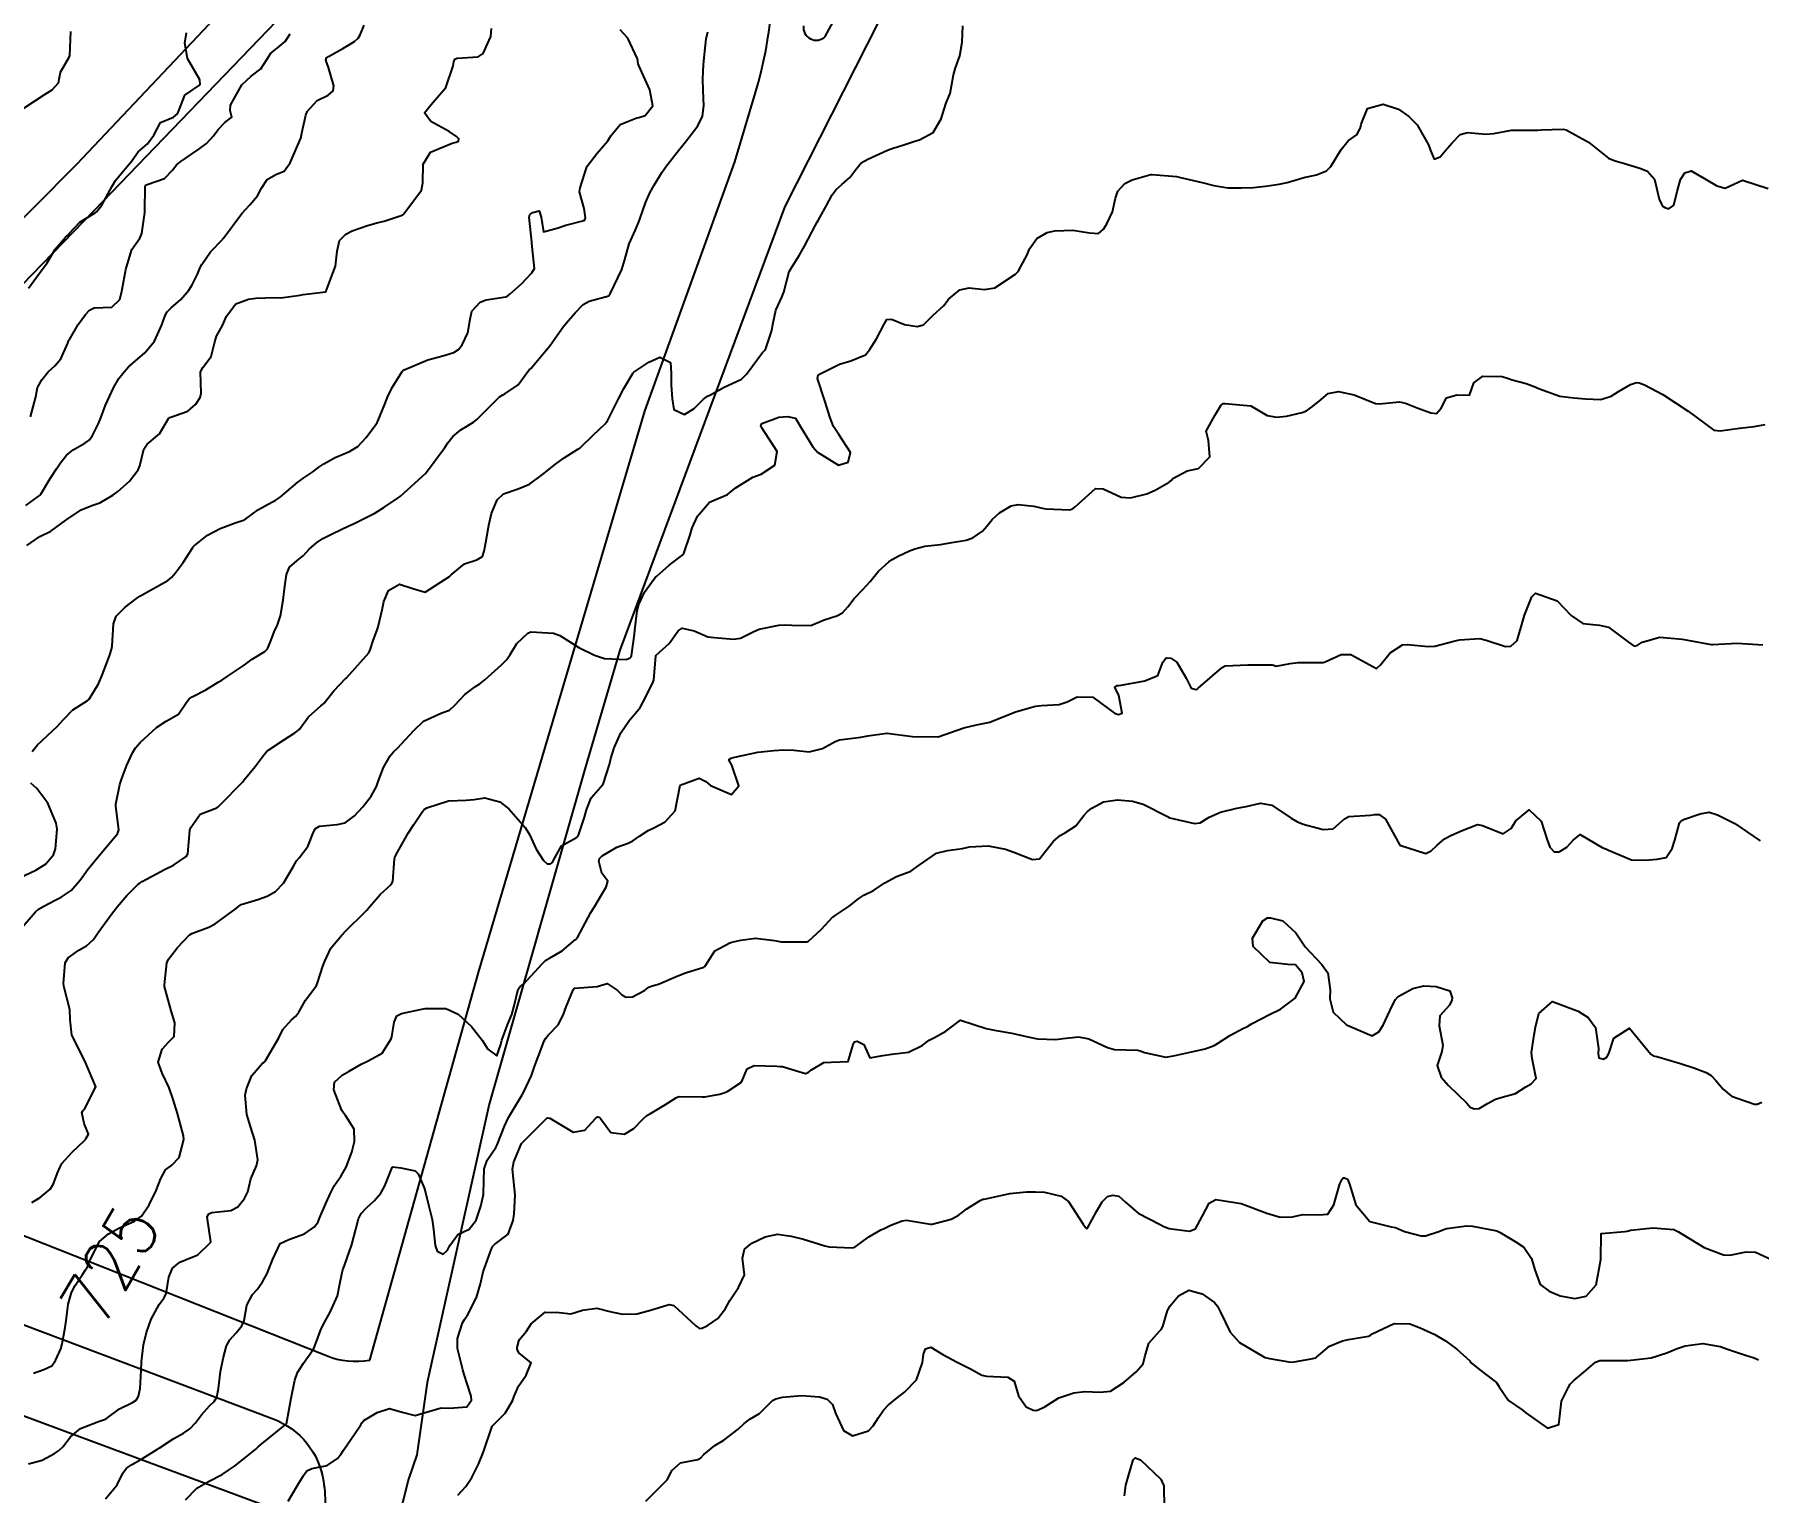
# Model space of a CAD drawing. Header units: metres. Extents: x 307586 to 320046, y 7427249 to 7434250.
# Drawn here: x 310850.7 to 310984.7, y 7432420.6 to 7432533.9 of the extents above; entities that cross this region are included whole.
import ezdxf
from ezdxf.enums import TextEntityAlignment as Align

# ---------------------------------------------------------------- set-up
doc = ezdxf.new("R2010")
doc.units = ezdxf.units.M
doc.header["$MEASUREMENT"] = 0
for name, color, linetype in [('Cotas', 45, 'Continuous'), ('Curvas de Nivel 1m', 11, 'Continuous'), ('Curvas de Nivel 5m', 15, 'Continuous'), ('Edificações', 30, 'Continuous'), ('Vias Primárias', 230, 'Continuous'), ('Vias Secundárias', 230, 'Continuous')]:
    doc.layers.add(name, color=color, linetype=linetype)
doc.styles.add('Style-STANDARD', font='STANDARD.shx')

msp = doc.modelspace()

# ---------------------------------------------------------------- linework, layer by layer
at = {"layer": 'Curvas de Nivel 1m', "flags": 128}
for points, elevation in [([(310849.41, 7432464.16), (310850.73, 7432465.69), (310850.97, 7432465.9), (310851.38, 7432466.13), (310852.27, 7432466.59), (310852.74, 7432466.83), (310853.52, 7432467.34), (310854.17, 7432468.11), (310854.42, 7432468.45), (310854.77, 7432468.93), (310855.72, 7432470.09), (310856.8, 7432471.38), (310857.11, 7432471.75), (310857.23, 7432472.07), (310856.99, 7432473.91), (310856.99, 7432474.07), (310857.31, 7432475.6), (310857.45, 7432476.06), (310857.84, 7432477.08), (310858.28, 7432478.06), (310858.51, 7432478.43), (310858.89, 7432478.84), (310860.16, 7432480.03), (310860.91, 7432480.51), (310861.87, 7432481.06), (310862.5, 7432482), (310862.69, 7432482.24), (310862.93, 7432482.39), (310863.99, 7432482.94), (310864.95, 7432483.53), (310865.22, 7432483.7), (310865.65, 7432483.97), (310866.96, 7432484.86), (310867.59, 7432485.32), (310868.56, 7432485.93), (310868.78, 7432486.13), (310868.98, 7432486.63), (310869.35, 7432487.57), (310869.52, 7432487.92), (310869.78, 7432488.69), (310869.99, 7432489.92), (310870.13, 7432491.01), (310870.26, 7432491.91), (310870.49, 7432492.47), (310871.06, 7432492.98), (310871.57, 7432493.39), (310872.02, 7432493.89), (310872.59, 7432494.38), (310873.08, 7432494.7), (310873.85, 7432495.1), (310875.09, 7432495.69), (310875.45, 7432495.85), (310876.56, 7432496.38), (310877.11, 7432496.67), (310877.81, 7432497.12), (310878.86, 7432497.81), (310879.02, 7432497.92), (310879.12, 7432498), (310881.08, 7432499.78), (310881.14, 7432499.85), (310882.56, 7432501.77), (310882.79, 7432502.14), (310883.18, 7432502.64), (310883.8, 7432503.14), (310884.79, 7432503.74), (310885.02, 7432503.92), (310885.2, 7432504.12), (310886.81, 7432505.72), (310887.06, 7432505.87), (310887.22, 7432505.95), (310888.27, 7432506.66), (310889.01, 7432507.69), (310889.12, 7432507.81), (310889.25, 7432507.93), (310890.71, 7432509.67), (310891.27, 7432510.47), (310891.77, 7432511.16), (310892.18, 7432511.65), (310892.69, 7432512.25), (310893.3, 7432512.88), (310893.79, 7432513.15), (310895.31, 7432513.57), (310895.34, 7432513.59), (310895.36, 7432513.62), (310895.41, 7432513.72), (310896.31, 7432515.61), (310896.55, 7432516.4), (310896.88, 7432517.6), (310897.37, 7432518.7), (310897.64, 7432519.32), (310897.74, 7432519.59), (310898.17, 7432520.8), (310898.5, 7432521.58), (310898.82, 7432522.17), (310899.43, 7432523.15), (310899.6, 7432523.4), (310899.72, 7432523.57), (310900.61, 7432524.72), (310901.27, 7432525.54), (310901.35, 7432525.64), (310901.46, 7432525.78), (310902.23, 7432526.78), (310902.6, 7432527.53), (310902.69, 7432528.33), (310902.63, 7432529.53), (310902.61, 7432530.43), (310902.66, 7432531.53), (310902.74, 7432532.32), (310902.88, 7432533.53), (310903, 7432534.09)], 723), ([(310849.83, 7432528.16), (310851.49, 7432529.25), (310852.05, 7432529.58), (310852.52, 7432530.13), (310852.68, 7432530.96), (310853.36, 7432532.12), (310853.4, 7432532.24), (310853.5, 7432534.12)], 717), ([(310850.06, 7432494.16), (310851.08, 7432494.87), (310851.94, 7432495.27), (310853.09, 7432496.12), (310854.28, 7432496.93), (310855.11, 7432497.27), (310855.74, 7432497.47), (310856.75, 7432498.08), (310857.13, 7432498.36), (310858.04, 7432499.15), (310858.73, 7432500.05), (310858.85, 7432500.35), (310859.16, 7432501.64), (310859.42, 7432502.05), (310860.38, 7432502.83), (310861.09, 7432504.02), (310861.19, 7432504.11), (310862.59, 7432504.61), (310863.2, 7432505.14), (310863.53, 7432505.67), (310863.62, 7432506), (310863.58, 7432507.66), (310863.74, 7432508), (310864.39, 7432508.86), (310864.68, 7432509.99), (310864.82, 7432510.43), (310865.28, 7432511.27), (310865.6, 7432511.98), (310866.31, 7432512.95), (310867.3, 7432513.31), (310867.87, 7432513.38), (310869.31, 7432513.43), (310869.81, 7432513.42), (310871.31, 7432513.62), (310871.55, 7432513.66), (310873.31, 7432513.88), (310873.86, 7432515.34), (310874.05, 7432515.87), (310874.2, 7432517.03), (310874.36, 7432517.87), (310874.87, 7432518.36), (310875.37, 7432518.61), (310876.56, 7432519.03), (310877.38, 7432519.26), (310877.84, 7432519.37), (310879.17, 7432519.81), (310879.31, 7432519.88), (310879.38, 7432519.94), (310880.74, 7432521.79), (310880.85, 7432522.35), (310880.88, 7432523.79), (310881.44, 7432524.72), (310883.13, 7432525.44), (310883.45, 7432525.51), (310883.63, 7432525.58), (310883.64, 7432525.76), (310883.46, 7432525.96), (310882.89, 7432526.34), (310881.47, 7432527.12), (310880.98, 7432527.79), (310881.49, 7432528.43), (310882.63, 7432529.77), (310883.21, 7432531.45), (310883.26, 7432531.76), (310883.34, 7432531.95), (310883.53, 7432532.03), (310885.14, 7432532.13), (310885.53, 7432532.39), (310886.13, 7432533.73), (310886.18, 7432534.35)], 721), ([(310850.19, 7432514.16), (310851.33, 7432515.71), (310851.53, 7432515.94), (310851.66, 7432516.14), (310852.28, 7432517.2), (310853.08, 7432518.12), (310853.23, 7432518.26), (310853.37, 7432518.42), (310854.2, 7432519.29), (310855.38, 7432520.01), (310855.49, 7432520.1), (310855.91, 7432520.62), (310856.71, 7432522.08), (310856.96, 7432522.53), (310857.42, 7432523.1), (310857.87, 7432523.63), (310858.24, 7432524.06), (310858.73, 7432524.77), (310859.45, 7432525.38), (310859.93, 7432526.04), (310860.47, 7432527.03), (310861.47, 7432527.44), (310861.77, 7432527.72), (310861.92, 7432528.02), (310862.34, 7432529.16), (310863.5, 7432529.95), (310863.53, 7432529.98), (310863.53, 7432530), (310863.51, 7432530.36), (310862.57, 7432532.01), (310862.34, 7432533.21), (310862.49, 7432534.01)], 718), ([(310850.35, 7432504.15), (310850.77, 7432505.71), (310850.84, 7432506.15), (310850.91, 7432506.45), (310851.23, 7432507.04), (310851.72, 7432507.65), (310852.24, 7432508.13), (310852.71, 7432508.66), (310853.26, 7432509.9), (310853.32, 7432510.06), (310853.35, 7432510.12), (310854.06, 7432511.33), (310854.64, 7432512.11), (310854.95, 7432512.44), (310855.29, 7432512.63), (310856.68, 7432512.69), (310857.3, 7432513.29), (310857.46, 7432513.92), (310857.48, 7432514.07), (310857.77, 7432515.62), (310857.9, 7432516.06), (310858.24, 7432517.17), (310858.84, 7432518.06), (310859.01, 7432518.41), (310859.23, 7432520.05), (310859.24, 7432520.2), (310859.26, 7432522.05), (310859.3, 7432522.16), (310859.41, 7432522.21), (310860.76, 7432522.69), (310861.42, 7432523.35), (310861.69, 7432523.76), (310862.03, 7432524.01), (310862.86, 7432524.58), (310863.44, 7432524.97), (310864.04, 7432525.4), (310864.59, 7432525.99), (310864.95, 7432526.49), (310865.47, 7432527.03), (310866, 7432527.44), (310865.87, 7432527.97), (310865.9, 7432528.39), (310866.79, 7432529.96), (310867.51, 7432530.64), (310868.26, 7432531.2), (310868.72, 7432531.94), (310869.04, 7432532.42), (310869.54, 7432532.81), (310870.15, 7432533.32), (310870.54, 7432533.92)], 719), ([(310850.46, 7432443.1), (310851.11, 7432443.49), (310851.88, 7432444.13), (310852.11, 7432444.49), (310852.49, 7432445.47), (310852.68, 7432445.93), (310852.8, 7432446.12), (310853.6, 7432447.02), (310854.52, 7432447.9), (310854.62, 7432448), (310854.69, 7432448.1), (310854.85, 7432448.42), (310854.53, 7432449.25), (310854.35, 7432450.1), (310854.42, 7432450.23), (310854.55, 7432450.35), (310855.42, 7432452.09), (310854.59, 7432454.1), (310853.56, 7432456.11), (310853.44, 7432457.31), (310853.41, 7432458.11), (310852.97, 7432459.81), (310852.91, 7432460.12), (310853.05, 7432461.74), (310853.27, 7432462.11), (310854.1, 7432462.7), (310854.7, 7432463.06), (310855.24, 7432463.55), (310855.62, 7432464.09), (310856.73, 7432465.62), (310856.93, 7432465.87), (310857.08, 7432466.07), (310857.84, 7432466.97), (310858.76, 7432467.86), (310858.87, 7432467.94), (310859.03, 7432468.05), (310860.77, 7432468.97), (310861.46, 7432469.33), (310862.45, 7432470), (310862.58, 7432470.2), (310862.74, 7432472), (310862.75, 7432472.05), (310862.81, 7432472.24), (310863.54, 7432473.28), (310864.83, 7432473.78), (310864.95, 7432473.85), (310865.08, 7432473.98), (310866.85, 7432475.79), (310866.92, 7432475.88), (310866.96, 7432475.95), (310867.83, 7432476.98), (310868.52, 7432477.93), (310868.69, 7432478.13), (310868.89, 7432478.28), (310870.01, 7432479.03), (310870.9, 7432479.61), (310871.08, 7432479.72), (310871.26, 7432479.9), (310871.96, 7432480.85), (310872.92, 7432481.7), (310873.03, 7432481.77), (310873.15, 7432481.88), (310873.93, 7432482.87), (310874.87, 7432483.86), (310874.92, 7432483.89), (310874.95, 7432483.91), (310876.64, 7432485.83), (310876.76, 7432486.05), (310876.99, 7432486.79), (310877.28, 7432487.54), (310877.38, 7432487.83), (310877.68, 7432489.16), (310877.81, 7432489.82), (310878.18, 7432490.67), (310879.04, 7432491.15), (310880.07, 7432490.83), (310881.03, 7432490.54), (310882.93, 7432491.76), (310882.99, 7432491.82), (310883.04, 7432491.88), (310884.08, 7432492.73), (310885.06, 7432493.05), (310885.48, 7432493.32), (310885.63, 7432493.73), (310885.74, 7432494.39), (310885.98, 7432495.73), (310886.19, 7432496.64), (310886.63, 7432497.72), (310887.13, 7432498.18), (310888.27, 7432498.56), (310889.14, 7432498.93), (310890.16, 7432499.67), (310891.15, 7432500.48), (310891.83, 7432500.98), (310892.91, 7432501.64), (310893.07, 7432501.74), (310893.17, 7432501.82), (310894.08, 7432502.73), (310895.02, 7432503.62), (310895.1, 7432503.71), (310895.2, 7432503.86), (310896.09, 7432505.61), (310896.47, 7432506.36), (310897.19, 7432507.59), (310897.24, 7432507.64), (310898.42, 7432508.41), (310899.26, 7432508.8), (310900.09, 7432508.39), (310900.14, 7432507.56), (310900.16, 7432506.63), (310900.23, 7432505.55), (310900.37, 7432504.72), (310901.2, 7432504.35), (310901.94, 7432504.8), (310902.67, 7432505.53), (310902.98, 7432505.76), (310903.22, 7432505.88), (310904.26, 7432506.48), (310905.23, 7432506.9), (310905.63, 7432507.1), (310906, 7432507.49), (310907.26, 7432509.16), (310907.41, 7432509.32), (310907.5, 7432509.47), (310907.94, 7432510.79), (310908.07, 7432511.46), (310908.3, 7432512.46), (310908.75, 7432513.46), (310908.91, 7432513.86), (310909.33, 7432515.45), (310910.1, 7432516.69), (310910.51, 7432517.43), (310911.38, 7432519.06), (310911.51, 7432519.29), (310911.59, 7432519.42), (310912.22, 7432520.59), (310912.68, 7432521.41), (310912.99, 7432521.83), (310913.42, 7432522.21), (310914.05, 7432522.77), (310914.5, 7432523.39), (310914.93, 7432523.89), (310915.44, 7432524.19), (310916.98, 7432524.89), (310917.45, 7432525.06), (310917.67, 7432525.13), (310918.31, 7432525.34), (310919.18, 7432525.61), (310919.46, 7432525.69), (310920.51, 7432526.27), (310921.14, 7432527.31), (310921.49, 7432528.5), (310921.73, 7432529.07), (310921.83, 7432529.3), (310922.09, 7432530.73), (310922.25, 7432531.29), (310922.6, 7432532.23), (310922.78, 7432533.29), (310922.82, 7432534.54)], 724), ([(310850.48, 7432478.15), (310850.89, 7432478.67), (310851.64, 7432479.38), (310852.44, 7432480.12), (310852.67, 7432480.36), (310852.91, 7432480.64), (310853.65, 7432481.38), (310854.77, 7432482.1), (310854.86, 7432482.16), (310854.92, 7432482.23), (310855.63, 7432483.4), (310855.92, 7432484.09), (310856.49, 7432485.6), (310856.66, 7432486.07), (310856.7, 7432486.35), (310856.81, 7432488.07), (310857.01, 7432488.68), (310857.7, 7432489.38), (310858.6, 7432490.05), (310858.85, 7432490.23), (310859.03, 7432490.32), (310859.67, 7432490.68), (310861.04, 7432491.45), (310861.34, 7432491.71), (310861.59, 7432492.01), (310862.21, 7432492.85), (310862.96, 7432494), (310863.01, 7432494.07), (310863.07, 7432494.13), (310864.12, 7432494.96), (310865.09, 7432495.49), (310866.34, 7432495.96), (310866.91, 7432496.13), (310867.1, 7432496.24), (310868.07, 7432496.97), (310869.12, 7432497.54), (310869.37, 7432497.67), (310869.76, 7432497.92), (310871.13, 7432499.09), (310871.6, 7432499.43), (310872.29, 7432499.89), (310872.77, 7432500.26), (310873.15, 7432500.5), (310874.03, 7432500.99), (310875.16, 7432501.48), (310875.8, 7432501.85), (310876.45, 7432502.56), (310877.19, 7432503.57), (310877.29, 7432503.73), (310877.34, 7432503.83), (310877.89, 7432505.14), (310878.16, 7432505.82), (310878.53, 7432506.51), (310879.24, 7432507.69), (310879.3, 7432507.75), (310879.39, 7432507.81), (310881.25, 7432508.6), (310882.4, 7432508.91), (310883.26, 7432509.17), (310883.62, 7432509.39), (310883.92, 7432509.75), (310884.34, 7432510.68), (310884.52, 7432511.75), (310884.66, 7432512.38), (310885.3, 7432513.08), (310885.78, 7432513.26), (310887.31, 7432513.49), (310887.45, 7432513.57), (310887.63, 7432513.71), (310888.53, 7432514.49), (310889.33, 7432515.35), (310889.52, 7432515.69), (310889.36, 7432517.39), (310889.32, 7432517.69), (310889.31, 7432517.74), (310889.12, 7432519.69), (310889.18, 7432519.89), (310889.39, 7432520.05), (310889.88, 7432520.17), (310890.06, 7432519.68), (310890.24, 7432518.54), (310891.37, 7432518.86), (310891.97, 7432519.06), (310893.38, 7432519.43), (310893.48, 7432519.54), (310893.5, 7432519.64), (310893.39, 7432520.36), (310893.04, 7432521.64), (310893.08, 7432521.97), (310893.42, 7432523.02), (310893.56, 7432523.51), (310893.63, 7432523.64), (310894.41, 7432524.66), (310895.22, 7432525.62), (310895.32, 7432525.75), (310895.46, 7432526), (310896.19, 7432526.89), (310897.48, 7432527.4), (310897.64, 7432527.43), (310898.13, 7432527.58), (310898.74, 7432528.33), (310898.49, 7432529.58), (310897.65, 7432531.46), (310897.6, 7432531.59), (310897.53, 7432531.99), (310896.79, 7432533.6), (310896.18, 7432534.23)], 722), ([(310850.21, 7432422.8), (310851.27, 7432423.08), (310852.22, 7432423.59), (310852.54, 7432423.8), (310852.86, 7432424.11), (310853.46, 7432424.89), (310854.25, 7432425.53), (310855.63, 7432426.08), (310856.1, 7432426.23), (310856.26, 7432426.32), (310857.26, 7432427.07), (310858.28, 7432427.55), (310858.57, 7432427.75), (310858.75, 7432428.04), (310858.89, 7432428.64), (310858.96, 7432430.04), (310858.99, 7432430.72), (310859.13, 7432432.04), (310859.37, 7432433), (310859.74, 7432434.03), (310860.36, 7432435.18), (310860.72, 7432435.66), (310860.9, 7432436.01), (310861.1, 7432437.31), (310861.38, 7432438.01), (310861.95, 7432438.46), (310862.41, 7432438.64), (310863.36, 7432439.04), (310864.35, 7432439.98), (310864.36, 7432440.04), (310864.09, 7432441.98), (310864.21, 7432442.22), (310864.45, 7432442.33), (310865.93, 7432442.48), (310866.46, 7432442.77), (310866.99, 7432443.42), (310867.25, 7432443.94), (310867.49, 7432444.94), (310867.92, 7432445.94), (310868.02, 7432446.42), (310867.8, 7432447.94), (310867.46, 7432449.01), (310867.17, 7432449.94), (310867.05, 7432451.45), (310867.14, 7432451.94), (310867.56, 7432452.96), (310868.4, 7432453.93), (310868.52, 7432454.01), (310868.59, 7432454.08), (310869.66, 7432455.91), (310869.98, 7432456.55), (310870.63, 7432457.29), (310870.97, 7432457.57), (310871.21, 7432457.89), (310871.72, 7432458.82), (310872.54, 7432459.88), (310872.59, 7432459.96), (310872.67, 7432460.18), (310873.09, 7432461.47), (310873.23, 7432461.87), (310873.71, 7432462.86), (310874.52, 7432463.86), (310874.62, 7432463.96), (310874.71, 7432464.05), (310876.5, 7432465.83), (310876.61, 7432465.95), (310876.74, 7432466.11), (310877.54, 7432467.04), (310878.39, 7432467.81), (310878.51, 7432468.06), (310878.65, 7432469.81), (310878.67, 7432469.92), (310878.79, 7432470.16), (310879.72, 7432471.8), (310880.14, 7432472.47), (310880.83, 7432473.5), (310880.96, 7432473.65), (310881.17, 7432473.78), (310882.84, 7432474.31), (310884.22, 7432474.37), (310884.84, 7432474.42), (310885.67, 7432474.56), (310886.84, 7432474.24), (310887.53, 7432473.7), (310888.81, 7432472.25), (310889.13, 7432471.69), (310889.67, 7432470.56), (310890.22, 7432469.67), (310890.52, 7432469.41), (310890.78, 7432469.41), (310890.92, 7432469.52), (310890.98, 7432469.66), (310891.62, 7432470.82), (310892.8, 7432471.46), (310892.89, 7432471.55), (310892.94, 7432471.64), (310893.41, 7432473.05), (310893.57, 7432473.63), (310893.93, 7432474.54), (310894.85, 7432475.58), (310894.88, 7432475.62), (310895.35, 7432477.14), (310895.46, 7432477.61), (310895.72, 7432478.44), (310896.25, 7432479.6), (310896.91, 7432480.6), (310897.38, 7432481.12), (310897.74, 7432481.58), (310898.16, 7432482.36), (310898.76, 7432483.57), (310898.8, 7432483.72), (310898.95, 7432485.57), (310898.96, 7432485.59), (310898.97, 7432485.62), (310899.99, 7432486.55), (310900.7, 7432487.54), (310901, 7432487.74), (310901.93, 7432487.53), (310903, 7432487.07), (310903.51, 7432487), (310904.99, 7432486.89), (310905.54, 7432486.95), (310906.57, 7432487.48), (310907, 7432487.66), (310908.51, 7432487.96), (310909.01, 7432488), (310909.53, 7432487.96), (310911.01, 7432487.94), (310912.05, 7432488.38), (310913.02, 7432488.7), (310913.48, 7432488.93), (310913.88, 7432489.39), (310914.37, 7432490.05), (310915.04, 7432490.73), (310915.61, 7432491.37), (310916.26, 7432492.16), (310917.07, 7432492.89), (310917.34, 7432493.08), (310917.8, 7432493.34), (310918.67, 7432493.74), (310919.08, 7432493.91), (310919.86, 7432494.1), (310921.08, 7432494.25), (310921.98, 7432494.39), (310923.09, 7432494.58), (310923.61, 7432494.75), (310924.36, 7432495.27), (310924.69, 7432495.67), (310925.11, 7432496.19), (310925.67, 7432496.7), (310926.57, 7432497.24), (310927.12, 7432497.36), (310928.33, 7432497.22), (310929.12, 7432497.05), (310929.3, 7432497.02), (310931.12, 7432496.93), (310931.33, 7432496.98), (310931.55, 7432497.18), (310933.14, 7432498.6), (310933.73, 7432498.56), (310935.13, 7432497.92), (310935.86, 7432497.86), (310937.13, 7432498.17), (310937.78, 7432498.46), (310938.87, 7432499.09), (310939.03, 7432499.21), (310939.15, 7432499.36), (310940.27, 7432499.96), (310941.15, 7432500.14), (310942.02, 7432501.06), (310941.91, 7432502.33), (310941.75, 7432503.06), (310942.41, 7432504.26), (310942.89, 7432505.04), (310943.07, 7432505.19), (310943.22, 7432505.21), (310945.21, 7432505.02), (310946.48, 7432504.27), (310947.2, 7432504.14), (310947.98, 7432504.21), (310949.21, 7432504.49), (310949.53, 7432504.64), (310950.01, 7432504.96), (310950.67, 7432505.51), (310951.23, 7432505.97), (310952.03, 7432506.14), (310953.23, 7432505.86), (310954.91, 7432505.21), (310955.22, 7432505.17), (310956.76, 7432505.34), (310957.22, 7432505.22), (310958.15, 7432504.86), (310959.21, 7432504.48), (310959.64, 7432504.41), (310960, 7432504.84), (310960.43, 7432505.63), (310961.23, 7432505.87), (310962.2, 7432505.84), (310962.54, 7432506.81), (310963.25, 7432507.31), (310964.75, 7432507.29), (310965.25, 7432507.13), (310965.52, 7432507.05), (310966.61, 7432506.76), (310967.24, 7432506.51), (310967.65, 7432506.34), (310969.23, 7432505.77), (310970.32, 7432505.63), (310971.23, 7432505.57), (310972.41, 7432505.51), (310973.23, 7432505.76), (310973.79, 7432506.12), (310974.71, 7432506.67), (310975.1, 7432506.81), (310975.24, 7432506.83), (310975.4, 7432506.81), (310975.82, 7432506.65), (310977.23, 7432505.9), (310979.21, 7432504.61), (310981.2, 7432503.12), (310981.7, 7432503.08), (310983.2, 7432503.28), (310984.33, 7432503.42), (310985.2, 7432503.57)], 726), ([(310856.18, 7432420.07), (310857.09, 7432421.17), (310857.52, 7432422.06), (310857.82, 7432422.45), (310858.21, 7432422.71), (310859.05, 7432423.2), (310860.23, 7432423.93), (310860.29, 7432423.97), (310860.36, 7432424.02), (310861.49, 7432424.76), (310862.24, 7432425.18), (310862.74, 7432425.51), (310863.19, 7432425.99), (310863.65, 7432426.59), (310864.27, 7432427.3), (310864.62, 7432427.64), (310864.83, 7432427.97), (310864.97, 7432428.65), (310865.13, 7432429.97), (310865.33, 7432430.98), (310865.6, 7432431.96), (310865.86, 7432432.43), (310866.34, 7432432.98), (310866.78, 7432433.52), (310866.96, 7432433.94), (310867.18, 7432435.12), (310867.6, 7432435.94), (310867.96, 7432436.35), (310868.39, 7432436.93), (310868.74, 7432437.58), (310868.89, 7432437.92), (310869.2, 7432438.71), (310869.76, 7432439.91), (310870.43, 7432440.22), (310871.66, 7432440.66), (310872.44, 7432441.22), (310872.71, 7432441.61), (310872.82, 7432441.88), (310873.31, 7432443.02), (310873.71, 7432443.87), (310873.96, 7432444.39), (310874.49, 7432445.17), (310874.88, 7432445.85), (310875.34, 7432447.02), (310875.55, 7432447.84), (310875.5, 7432448.81), (310874.84, 7432449.86), (310874.7, 7432450.01), (310874.55, 7432450.26), (310873.92, 7432451.87), (310873.99, 7432452.45), (310874.58, 7432453.01), (310875.13, 7432453.31), (310876.06, 7432453.84), (310876.6, 7432454.1), (310877.7, 7432454.72), (310878.4, 7432455.81), (310878.45, 7432455.98), (310878.63, 7432457.12), (310878.83, 7432457.62), (310879.18, 7432457.8), (310880.65, 7432458.09), (310881.04, 7432458.17), (310882.65, 7432458.18), (310883.59, 7432457.75), (310884.63, 7432456.77), (310885.46, 7432455.73), (310885.91, 7432455.03), (310886.6, 7432454.51), (310886.92, 7432455.39), (310887, 7432455.71), (310887.43, 7432456.9), (310887.78, 7432457.7), (310887.96, 7432458.39), (310888.26, 7432459.69), (310888.45, 7432459.91), (310888.67, 7432460.08), (310890.15, 7432461.67), (310890.42, 7432461.93), (310890.69, 7432462.1), (310891.68, 7432462.67), (310892.71, 7432463.53), (310892.77, 7432463.58), (310892.84, 7432463.64), (310893.49, 7432464.86), (310893.91, 7432465.63), (310894.23, 7432466.13), (310894.75, 7432467), (310894.98, 7432467.4), (310895.1, 7432467.61), (310895.22, 7432468.07), (310894.77, 7432468.69), (310894.52, 7432469.62), (310894.58, 7432469.83), (310894.79, 7432470.05), (310895.92, 7432470.73), (310896.8, 7432471.02), (310897.17, 7432471.21), (310897.69, 7432471.58), (310898.36, 7432472.02), (310898.81, 7432472.23), (310899.69, 7432472.68), (310900.46, 7432473.55), (310900.85, 7432475.54), (310902.32, 7432476.07), (310902.86, 7432475.82), (310903.22, 7432475.52), (310904.85, 7432474.82), (310905.42, 7432475.49), (310904.88, 7432477.1), (310904.64, 7432477.5), (310904.76, 7432477.62), (310904.88, 7432477.66), (310905.1, 7432477.71), (310906.89, 7432478.11), (310908.13, 7432478.22), (310908.89, 7432478.27), (310909.7, 7432478.25), (310910.89, 7432478.12), (310911.91, 7432478.39), (310912.9, 7432478.93), (310913.25, 7432479.05), (310914.9, 7432479.26), (310915.44, 7432479.37), (310916.91, 7432479.59), (310918.9, 7432479.33), (310920.9, 7432479.3), (310922.91, 7432480), (310923.88, 7432480.23), (310924.91, 7432480.44), (310926.92, 7432481.23), (310928.47, 7432481.68), (310928.93, 7432481.72), (310930.32, 7432481.81), (310930.94, 7432482.01), (310931.72, 7432482.4), (310932.94, 7432482.38), (310934.61, 7432481.14), (310934.92, 7432481.03), (310935.2, 7432481.14), (310934.94, 7432482.5), (310934.65, 7432483.14), (310934.82, 7432483.27), (310934.95, 7432483.29), (310935.13, 7432483.32), (310936.96, 7432483.64), (310937.99, 7432484.07), (310938.38, 7432485.1), (310938.64, 7432485.43), (310938.98, 7432485.4), (310939.45, 7432485.09), (310940.18, 7432483.86), (310940.56, 7432483.07), (310940.95, 7432482.96), (310941.03, 7432482.99), (310941.12, 7432483.07), (310942.97, 7432484.69), (310943.21, 7432484.8), (310944.97, 7432484.89), (310946.86, 7432484.88), (310946.97, 7432484.85), (310947.17, 7432484.79), (310948.26, 7432484.98), (310948.88, 7432485.07), (310948.97, 7432485.07), (310950.84, 7432485.08), (310950.98, 7432485.12), (310952.22, 7432485.7), (310952.98, 7432485.68), (310954.41, 7432484.91), (310954.97, 7432484.61), (310955.28, 7432484.9), (310956.05, 7432485.82), (310957, 7432486.43), (310957.38, 7432486.48), (310958.99, 7432486.31), (310959.51, 7432486.33), (310961, 7432486.73), (310961.08, 7432486.75), (310961.44, 7432486.82), (310963, 7432486.93), (310963.5, 7432486.8), (310965, 7432486.31), (310965.42, 7432486.35), (310965.92, 7432486.77), (310966.28, 7432488.03), (310966.48, 7432488.76), (310967.04, 7432490.18), (310967.33, 7432490.45), (310969.03, 7432489.85), (310970.1, 7432488.72), (310971.02, 7432488.11), (310972.3, 7432487.98), (310973.01, 7432487.81), (310974.57, 7432486.66), (310975, 7432486.34), (310975.25, 7432486.4), (310975.63, 7432486.65), (310977.01, 7432487.03), (310978.74, 7432486.88), (310979.01, 7432486.82), (310980.28, 7432486.6), (310981, 7432486.47), (310981.13, 7432486.46), (310983, 7432486.56), (310985, 7432486.44)], 727), ([(310849.11, 7432468.16), (310850.77, 7432468.94), (310851.52, 7432469.39), (310852.15, 7432470.13), (310852.31, 7432470.6), (310852.42, 7432472.12), (310852.35, 7432472.58), (310851.71, 7432474.13), (310850.84, 7432475.28), (310850.39, 7432475.69)], 722), ([(310862.4, 7432420), (310863.28, 7432420.91), (310864.2, 7432421.43), (310865.24, 7432421.96), (310865.83, 7432422.34), (310866.21, 7432422.62), (310866.96, 7432423.21), (310867.86, 7432423.93), (310868.06, 7432424.11), (310868.24, 7432424.26), (310870.25, 7432425.9), (310870.56, 7432427.61), (310870.62, 7432427.9), (310870.89, 7432429.3), (310871.12, 7432429.89), (310871.58, 7432430.61), (310872.32, 7432431.68), (310872.4, 7432431.8), (310872.43, 7432431.88), (310872.95, 7432433.27), (310873.25, 7432433.87), (310873.66, 7432434.57), (310874.22, 7432435.86), (310874.25, 7432435.99), (310874.38, 7432436.64), (310874.58, 7432437.67), (310874.63, 7432437.86), (310874.75, 7432438.2), (310875.34, 7432439.85), (310875.64, 7432441.04), (310875.84, 7432441.84), (310876.05, 7432442.24), (310876.46, 7432442.68), (310877.07, 7432443.22), (310877.58, 7432443.82), (310877.9, 7432444.4), (310878.46, 7432445.81), (310878.47, 7432445.84), (310878.49, 7432445.87), (310879.13, 7432445.8), (310880.26, 7432445.55), (310880.49, 7432445.34), (310880.96, 7432444.25), (310881.08, 7432443.77), (310881.3, 7432442.93), (310881.58, 7432441.77), (310881.67, 7432441), (310881.8, 7432439.77), (310881.97, 7432439.32), (310882.42, 7432439.09), (310882.77, 7432439.4), (310882.94, 7432439.75), (310883.56, 7432440.62), (310884.44, 7432441.02), (310885, 7432441.73), (310885.37, 7432442.82), (310885.56, 7432443.72), (310885.58, 7432444.82), (310885.63, 7432445.72), (310885.85, 7432446.38), (310886.52, 7432447.37), (310886.64, 7432447.59), (310886.68, 7432447.71), (310887.2, 7432449.04), (310887.52, 7432449.7), (310887.89, 7432450.36), (310888.56, 7432451.48), (310888.69, 7432451.69), (310889.29, 7432452.97), (310889.54, 7432453.68), (310890.11, 7432455.17), (310890.29, 7432455.66), (310890.4, 7432455.88), (310890.62, 7432456.12), (310891.36, 7432456.92), (310891.76, 7432457.65), (310892, 7432458.3), (310892.53, 7432459.64), (310892.59, 7432459.72), (310892.66, 7432459.75), (310894.39, 7432459.9), (310894.67, 7432459.97), (310895.19, 7432460.13), (310895.95, 7432459.6), (310896.32, 7432459.25), (310896.66, 7432459.06), (310897.16, 7432459.08), (310898.09, 7432459.58), (310898.41, 7432459.83), (310898.67, 7432459.95), (310899.18, 7432460.08), (310900.67, 7432460.71), (310901.26, 7432460.95), (310902.68, 7432461.4), (310902.76, 7432461.45), (310902.81, 7432461.52), (310903.55, 7432462.66), (310904.71, 7432463.29), (310904.88, 7432463.33), (310905.56, 7432463.49), (310906.71, 7432463.65), (310908.18, 7432463.46), (310908.71, 7432463.36), (310908.81, 7432463.35), (310910.71, 7432463.37), (310910.75, 7432463.38), (310910.82, 7432463.42), (310911.82, 7432464.31), (310912.73, 7432465.29), (310912.79, 7432465.34), (310912.89, 7432465.4), (310914, 7432466.14), (310914.75, 7432466.73), (310915.14, 7432466.99), (310915.87, 7432467.36), (310916.77, 7432467.95), (310917.68, 7432468.43), (310918.78, 7432468.85), (310919.43, 7432469.32), (310920.79, 7432470.26), (310921.63, 7432470.46), (310922.8, 7432470.61), (310923.33, 7432470.74), (310924.8, 7432470.82), (310926.13, 7432470.57), (310926.79, 7432470.34), (310928.23, 7432469.77), (310928.79, 7432469.82), (310929.86, 7432471.19), (310930.38, 7432471.62), (310930.81, 7432471.86), (310931.61, 7432472.38), (310932.22, 7432473.17), (310932.51, 7432473.49), (310932.84, 7432473.74), (310933.77, 7432474.23), (310934.85, 7432474.4), (310936.01, 7432474.29), (310936.84, 7432474.05), (310938.74, 7432473.09), (310938.83, 7432473.03), (310938.92, 7432473), (310940.83, 7432472.55), (310941.27, 7432472.62), (310941.96, 7432473.05), (310942.84, 7432473.45), (310944.12, 7432473.74), (310944.84, 7432473.89), (310945.97, 7432474.13), (310946.84, 7432473.99), (310948.34, 7432472.97), (310948.83, 7432472.68), (310949.28, 7432472.51), (310950.82, 7432472.09), (310951.62, 7432472.14), (310952.5, 7432472.92), (310952.83, 7432473.1), (310954.52, 7432473.21), (310954.84, 7432473.25), (310955.19, 7432473.25), (310955.68, 7432472.89), (310956.8, 7432470.87), (310958.8, 7432470.23), (310959.23, 7432470.42), (310959.68, 7432470.84), (310960.27, 7432471.37), (310960.82, 7432471.65), (310961.64, 7432472), (310962.83, 7432472.47), (310963.23, 7432472.39), (310964.82, 7432471.76), (310965.44, 7432472.16), (310965.8, 7432472.77), (310966.84, 7432473.62), (310967.77, 7432472.74), (310968.25, 7432471.29), (310968.46, 7432470.73), (310968.8, 7432470.36), (310969.17, 7432470.36), (310969.78, 7432470.72), (310970.26, 7432471.27), (310970.82, 7432471.71), (310972.51, 7432470.68), (310972.73, 7432470.61), (310972.8, 7432470.58), (310973, 7432470.48), (310974.79, 7432469.73), (310975.85, 7432469.7), (310976.79, 7432469.78), (310977.5, 7432469.92), (310977.97, 7432470.62), (310978.16, 7432471.27), (310978.52, 7432472.61), (310978.67, 7432472.77), (310978.84, 7432472.87), (310980.14, 7432473.3), (310980.84, 7432473.44), (310981.49, 7432473.23), (310982.83, 7432472.56), (310984.81, 7432471.21)], 728), ([(310870.37, 7432419.9), (310871.06, 7432421.02), (310871.57, 7432421.89), (310871.84, 7432422.25), (310872.21, 7432422.43), (310873.42, 7432422.66), (310874.22, 7432423.21), (310874.5, 7432423.58), (310874.69, 7432423.85), (310875.58, 7432425.18), (310876.02, 7432425.83), (310876.11, 7432425.98), (310876.26, 7432426.16), (310877.29, 7432426.79), (310878.27, 7432427.09), (310879.25, 7432426.81), (310880.26, 7432426.55), (310881.22, 7432426.82), (310882.27, 7432427.14), (310882.91, 7432427.12), (310884.28, 7432427.21), (310884.62, 7432427.73), (310884.61, 7432428.06), (310884.3, 7432429.02), (310884.05, 7432429.74), (310883.95, 7432430.1), (310883.55, 7432431.75), (310883.55, 7432432.53), (310883.93, 7432433.74), (310884.09, 7432434.01), (310884.36, 7432434.39), (310885.03, 7432435.73), (310885.32, 7432436.79), (310885.53, 7432437.72), (310886.19, 7432439.49), (310886.3, 7432439.71), (310886.42, 7432439.85), (310887.49, 7432440.64), (310887.87, 7432441.7), (310887.94, 7432442.21), (310888.03, 7432443.69), (310887.98, 7432444.19), (310887.82, 7432445.7), (310887.93, 7432446.27), (310888.51, 7432447.69), (310890.5, 7432449.66), (310890.54, 7432449.69), (310890.72, 7432449.66), (310892.53, 7432448.58), (310893.43, 7432448.73), (310894.26, 7432449.62), (310894.42, 7432449.75), (310894.54, 7432449.73), (310894.61, 7432449.69), (310894.67, 7432449.62), (310895.47, 7432448.54), (310896.53, 7432448.41), (310897.26, 7432448.86), (310897.95, 7432449.58), (310898.26, 7432449.85), (310898.55, 7432450.03), (310899.71, 7432450.71), (310900.56, 7432451.27), (310900.77, 7432451.33), (310902.56, 7432451.32), (310902.76, 7432451.32), (310903.94, 7432451.51), (310904.39, 7432451.68), (310904.57, 7432451.75), (310905.61, 7432452.45), (310906.05, 7432453.48), (310906.6, 7432453.75), (310908.36, 7432453.69), (310908.6, 7432453.68), (310908.81, 7432453.66), (310909.57, 7432453.44), (310910.59, 7432453.13), (310910.8, 7432453.21), (310911.06, 7432453.42), (310912.03, 7432453.98), (310912.6, 7432454), (310913.92, 7432454.07), (310914.31, 7432455.38), (310914.4, 7432455.6), (310914.62, 7432455.63), (310915.14, 7432455.37), (310915.59, 7432454.35), (310916.6, 7432454.52), (310917.31, 7432454.64), (310918.61, 7432454.78), (310919.66, 7432455.31), (310920.2, 7432455.72), (310920.62, 7432455.92), (310921.5, 7432456.42), (310922.64, 7432457.28), (310924.63, 7432456.63), (310925.42, 7432456.46), (310926.63, 7432456.25), (310927.87, 7432455.97), (310928.62, 7432455.82), (310930.04, 7432455.78), (310930.62, 7432455.86), (310931.82, 7432455.97), (310932.62, 7432455.81), (310934.06, 7432455.15), (310934.61, 7432454.98), (310936.43, 7432454.93), (310936.61, 7432454.9), (310936.95, 7432454.77), (310938.61, 7432454.39), (310939.2, 7432454.49), (310940.61, 7432454.8), (310941.66, 7432455.05), (310942.35, 7432455.31), (310942.62, 7432455.46), (310943.58, 7432456.08), (310944.64, 7432456.64), (310944.9, 7432456.75), (310945.31, 7432457.01), (310946.65, 7432457.72), (310947.52, 7432458.12), (310948.66, 7432458.97), (310949.36, 7432460.28), (310949.21, 7432460.96), (310948.69, 7432461.56), (310948.08, 7432461.59), (310946.69, 7432461.75), (310945.39, 7432463.01), (310945.35, 7432463.64), (310946.15, 7432465), (310946.51, 7432465.22), (310946.74, 7432465.23), (310947.71, 7432464.98), (310948.72, 7432464.07), (310949.43, 7432462.96), (310950.69, 7432461.62), (310951.2, 7432460.94), (310951.37, 7432459.64), (310951.35, 7432458.94), (310951.61, 7432457.89), (310952.64, 7432456.92), (310954.63, 7432456.06), (310955.15, 7432456.37), (310955.49, 7432456.89), (310956.23, 7432458.45), (310956.45, 7432458.87), (310956.67, 7432459.1), (310957.79, 7432459.74), (310958.67, 7432459.94), (310959.61, 7432459.9), (310960.67, 7432459.55), (310960.85, 7432459.01), (310960.84, 7432458.83), (310960.66, 7432458.43), (310959.89, 7432457.6), (310959.84, 7432456.84), (310960.13, 7432455.32), (310960.05, 7432454.84), (310959.69, 7432453.75), (310960, 7432452.84), (310960.58, 7432452.19), (310961.99, 7432450.81), (310962.27, 7432450.51), (310962.56, 7432450.38), (310962.95, 7432450.41), (310963.61, 7432450.79), (310964.22, 7432451.13), (310964.57, 7432451.23), (310965.77, 7432451.57), (310966.58, 7432452.08), (310967, 7432452.33), (310967.39, 7432452.74), (310967.07, 7432454.28), (310967.02, 7432454.75), (310967.24, 7432456.13), (310967.33, 7432456.74), (310967.6, 7432457.8), (310968.66, 7432458.73), (310970.66, 7432457.97), (310971.42, 7432457.47), (310972.01, 7432456.69), (310972.23, 7432455.08), (310972.2, 7432454.69), (310972.26, 7432454.34), (310972.61, 7432454.23), (310972.89, 7432454.4), (310973.04, 7432454.68), (310973.42, 7432455.88), (310974.64, 7432456.66), (310976.31, 7432454.63), (310976.49, 7432454.51), (310976.61, 7432454.48), (310976.78, 7432454.45), (310978.61, 7432453.91), (310979.64, 7432453.56), (310980.6, 7432453.21), (310980.99, 7432452.97), (310981.35, 7432452.58), (310981.92, 7432451.9), (310982.58, 7432451.37), (310984.36, 7432450.75), (310984.57, 7432450.74), (310984.93, 7432450.89)], 729), ([(310898.19, 7432419.9), (310899.83, 7432421.55), (310899.98, 7432421.77), (310900.21, 7432422.27), (310900.88, 7432422.87), (310902.23, 7432423.14), (310902.47, 7432423.27), (310902.69, 7432423.52), (310903.54, 7432424.21), (310904.24, 7432424.63), (310905.37, 7432425.48), (310905.82, 7432425.92), (310906.26, 7432426.25), (310907.02, 7432426.71), (310907.76, 7432427.46), (310908.02, 7432427.71), (310908.29, 7432427.83), (310908.8, 7432427.96), (310910.29, 7432428.11), (310911.69, 7432428.01), (310912.29, 7432427.82), (310912.7, 7432427.4), (310912.93, 7432426.73), (310913.55, 7432425.39), (310914.25, 7432424.97), (310915.5, 7432425.36), (310915.86, 7432425.75), (310916.27, 7432426.4), (310916.67, 7432426.95), (310917.01, 7432427.34), (310917.71, 7432427.92), (310918.29, 7432428.36), (310919.21, 7432429.32), (310919.68, 7432430.67), (310919.77, 7432431.31), (310919.92, 7432431.72), (310920.33, 7432431.85), (310921.27, 7432431.29), (310922.32, 7432430.72), (310923.41, 7432430.17), (310924.31, 7432429.68), (310924.66, 7432429.61), (310926.31, 7432429.53), (310926.81, 7432429.22), (310927.15, 7432428.08), (310927.74, 7432427.22), (310928.28, 7432426.96), (310928.56, 7432426.93), (310929.14, 7432427.2), (310930.29, 7432427.92), (310931.44, 7432428.31), (310932.3, 7432428.42), (310933.5, 7432428.36), (310934.3, 7432428.45), (310935.34, 7432429.12), (310936.31, 7432429.94), (310936.85, 7432430.57), (310936.97, 7432431.1), (310937.28, 7432432.16), (310938.11, 7432433.09), (310938.23, 7432433.22), (310938.36, 7432433.47), (310938.73, 7432434.72), (310938.93, 7432435.08), (310939.6, 7432435.86), (310940.39, 7432436.28), (310941.44, 7432436), (310942.38, 7432435.34), (310942.62, 7432435.04), (310942.84, 7432434.57), (310943.6, 7432433.03), (310944.34, 7432432.22), (310946.21, 7432431.1), (310946.32, 7432431.06), (310946.67, 7432430.99), (310948.32, 7432430.7), (310948.58, 7432430.71), (310949.89, 7432430.95), (310950.25, 7432431.03), (310950.32, 7432431.09), (310951.33, 7432431.94), (310952.34, 7432432.36), (310952.8, 7432432.46), (310954.35, 7432432.71), (310954.48, 7432432.77), (310954.65, 7432432.9), (310956.36, 7432433.71), (310957.56, 7432433.66), (310958.36, 7432433.36), (310959.5, 7432432.84), (310960.35, 7432432.35), (310961.23, 7432431.71), (310962.23, 7432430.8), (310962.27, 7432430.74), (310962.33, 7432430.65), (310963.02, 7432430.09), (310964.31, 7432429.1), (310964.52, 7432428.78), (310965.25, 7432427.72), (310966.29, 7432426.99), (310966.58, 7432426.75), (310968.27, 7432425.57), (310969.14, 7432425.86), (310969.25, 7432426.72), (310969.36, 7432427.65), (310969.87, 7432428.71), (310970.04, 7432428.98), (310970.31, 7432429.27), (310971.09, 7432429.92), (310972.01, 7432430.68), (310972.33, 7432430.83), (310974.18, 7432430.82), (310974.33, 7432430.82), (310974.51, 7432430.83), (310976.34, 7432431.02), (310977.55, 7432431.41), (310978.34, 7432431.75), (310978.98, 7432431.97), (310980.35, 7432432.15), (310981.69, 7432431.91), (310982.34, 7432431.67), (310983.66, 7432431.23), (310984.34, 7432431.04), (310984.68, 7432430.88)], 731), ([(310935.38, 7432420.31), (310935.49, 7432421.12), (310935.66, 7432421.67), (310936.07, 7432423.11), (310936.23, 7432423.26), (310936.63, 7432423.11), (310938.21, 7432421.61), (310938.45, 7432421.09), (310938.48, 7432419.38)], 732)]:
    msp.add_lwpolyline(points, dxfattribs=dict(at, elevation=elevation))
at = {"layer": 'Curvas de Nivel 5m', "flags": 128}
for points, elevation in [([(310850, 7432497.26), (310851.12, 7432498.11), (310851.14, 7432498.12), (310851.16, 7432498.14), (310851.89, 7432499.38), (310852.37, 7432500.13), (310852.68, 7432500.59), (310853.15, 7432501.17), (310853.66, 7432501.61), (310854.58, 7432502.11), (310854.91, 7432502.35), (310855.17, 7432502.72), (310855.63, 7432503.65), (310855.81, 7432504.09), (310856.19, 7432505.08), (310856.65, 7432506.08), (310856.83, 7432506.47), (310857.23, 7432507.14), (310857.63, 7432507.67), (310857.97, 7432508.06), (310858.66, 7432508.64), (310859.25, 7432509.14), (310859.98, 7432510.04), (310860.56, 7432511.32), (310860.81, 7432512.03), (310860.99, 7432512.33), (310861.29, 7432512.63), (310862.05, 7432513.27), (310862.65, 7432514.01), (310862.91, 7432514.41), (310863.33, 7432515.26), (310863.55, 7432515.78), (310863.67, 7432516), (310864.35, 7432516.99), (310865.3, 7432517.98), (310865.33, 7432518.01), (310865.36, 7432518.05), (310866.77, 7432519.96), (310867.39, 7432520.63), (310868.01, 7432521.33), (310868.32, 7432521.94), (310868.74, 7432522.61), (310869.42, 7432522.99), (310870.08, 7432523.26), (310870.55, 7432523.91), (310871.38, 7432525.83), (310871.39, 7432525.9), (310871.39, 7432525.96), (310871.46, 7432526.34), (310871.76, 7432527.62), (310871.87, 7432527.9), (310872.64, 7432528.74), (310873.5, 7432529.15), (310873.88, 7432529.5), (310873.94, 7432529.88), (310873.52, 7432531.31), (310873.31, 7432531.88), (310873.36, 7432532.05), (310873.53, 7432532.17), (310874.63, 7432532.78), (310875.55, 7432533.33), (310875.82, 7432533.59), (310875.99, 7432533.85), (310876.3, 7432534.59)], 720), ([(310850.6, 7432429.84), (310851.4, 7432430.13), (310852, 7432430.42), (310852.31, 7432430.82), (310852.72, 7432431.72), (310852.82, 7432432.11), (310853.06, 7432433.39), (310853.16, 7432434.11), (310853.28, 7432435.2), (310853.53, 7432436.11), (310853.83, 7432436.66), (310854.39, 7432437.5), (310854.64, 7432437.86), (310854.78, 7432438.09), (310855.01, 7432438.7), (310855.73, 7432440.08), (310856.43, 7432440.67), (310857.33, 7432441.16), (310858.44, 7432441.66), (310858.99, 7432442.04), (310859.58, 7432442.91), (310860.12, 7432444.03), (310860.48, 7432444.97), (310860.86, 7432445.65), (310861.35, 7432446.01), (310861.92, 7432446.59), (310862.27, 7432448), (310862.24, 7432448.29), (310861.78, 7432450.01), (310861.45, 7432451.11), (310861.14, 7432452.01), (310860.58, 7432453.15), (310860.29, 7432454.02), (310860.6, 7432455.03), (310861.08, 7432455.55), (310861.53, 7432456.01), (310861.58, 7432457.06), (310861.28, 7432458.01), (310860.78, 7432459.9), (310860.78, 7432460.02), (310860.96, 7432461.73), (310861.07, 7432462.02), (310861.78, 7432462.93), (310862.71, 7432463.9), (310862.77, 7432463.94), (310862.9, 7432464), (310864.22, 7432464.49), (310864.72, 7432464.77), (310866.33, 7432465.96), (310866.55, 7432466.14), (310866.74, 7432466.26), (310868.02, 7432466.66), (310868.75, 7432466.9), (310869.39, 7432467.28), (310870.03, 7432467.91), (310870.78, 7432469.2), (310871.03, 7432469.65), (310871.25, 7432469.9), (310871.92, 7432470.76), (310872.36, 7432471.88), (310872.52, 7432472.17), (310872.81, 7432472.36), (310874.19, 7432472.49), (310874.81, 7432472.61), (310875.54, 7432473.14), (310876.18, 7432473.84), (310876.84, 7432474.69), (310877.25, 7432475.42), (310877.39, 7432475.82), (310877.78, 7432476.91), (310878.3, 7432477.82), (310878.57, 7432478.12), (310878.89, 7432478.41), (310880.14, 7432479.79), (310880.91, 7432480.52), (310882.32, 7432481.16), (310882.92, 7432481.37), (310883.33, 7432481.76), (310884.11, 7432482.57), (310884.94, 7432483.2), (310885.27, 7432483.41), (310885.66, 7432483.73), (310886.96, 7432484.88), (310887.37, 7432485.3), (310887.63, 7432485.7), (310888.15, 7432486.54), (310889, 7432487.35), (310889.25, 7432487.44), (310891, 7432487.34), (310891.49, 7432487.16), (310892.98, 7432486.23), (310894.19, 7432485.63), (310894.97, 7432485.38), (310896.66, 7432485.29), (310896.97, 7432485.43), (310897.05, 7432485.51), (310897.07, 7432485.59), (310897.3, 7432487.28), (310897.34, 7432487.59), (310897.51, 7432489.09), (310897.64, 7432489.58), (310898.07, 7432490.54), (310898.83, 7432491.57), (310898.93, 7432491.69), (310899.05, 7432491.79), (310899.99, 7432492.63), (310901.07, 7432493.44), (310901.12, 7432493.49), (310901.14, 7432493.54), (310901.63, 7432495), (310901.78, 7432495.53), (310902.21, 7432496.43), (310903.12, 7432497.52), (310904.52, 7432498.12), (310905.13, 7432498.62), (310906.5, 7432499.48), (310907.15, 7432499.7), (310908.22, 7432500.4), (310908.39, 7432501.46), (310907.19, 7432503.31), (310907.12, 7432503.47), (310907.19, 7432503.64), (310908.53, 7432504.13), (310909.2, 7432504.18), (310909.82, 7432504.06), (310910.19, 7432503.44), (310911.17, 7432501.82), (310911.54, 7432501.42), (310913.15, 7432500.4), (310913.92, 7432500.63), (310914.1, 7432501.39), (310913.18, 7432502.78), (310912.77, 7432503.4), (310912.51, 7432504.09), (310912.09, 7432505.41), (310911.52, 7432507.14), (310911.59, 7432507.42), (310912.68, 7432507.97), (310913.25, 7432508.25), (310914.13, 7432508.51), (310915.26, 7432508.99), (310915.58, 7432509.38), (310916.12, 7432510.22), (310916.7, 7432511.36), (310916.91, 7432511.73), (310917.29, 7432511.75), (310918.29, 7432511.34), (310919.28, 7432511.18), (310919.77, 7432511.32), (310920.53, 7432512.07), (310921.31, 7432512.78), (310921.54, 7432513.06), (310921.72, 7432513.3), (310922.59, 7432514.02), (310923.32, 7432514.19), (310924.52, 7432514.07), (310925.32, 7432514.18), (310926.93, 7432515.24), (310927.12, 7432515.45), (310927.34, 7432515.84), (310927.83, 7432516.75), (310928.01, 7432517.22), (310928.58, 7432518.01), (310929.38, 7432518.48), (310929.97, 7432518.61), (310931.38, 7432518.66), (310932.66, 7432518.45), (310933.38, 7432518.4), (310933.77, 7432518.76), (310934.02, 7432519.15), (310934.45, 7432520.09), (310934.68, 7432521.15), (310934.87, 7432521.69), (310935.42, 7432522.3), (310935.98, 7432522.57), (310937.43, 7432522.99), (310937.54, 7432523), (310939.43, 7432522.83), (310939.75, 7432522.77), (310941.42, 7432522.37), (310942.33, 7432522.15), (310943.42, 7432521.95), (310944.49, 7432521.95), (310945.42, 7432521.98), (310946.35, 7432522.08), (310947.42, 7432522.24), (310948.04, 7432522.37), (310949.43, 7432522.78), (310949.58, 7432522.82), (310950.31, 7432522.96), (310951.1, 7432523.29), (310951.44, 7432523.61), (310952.22, 7432524.94), (310952.77, 7432525.62), (310953.47, 7432526.11), (310953.74, 7432526.66), (310953.79, 7432526.92), (310954.28, 7432528.13), (310955.5, 7432528.45), (310956.68, 7432528.07), (310957.49, 7432527.51), (310958.15, 7432526.86), (310959.03, 7432525.29), (310959.17, 7432524.85), (310959.45, 7432524.18), (310959.93, 7432524.36), (310960.31, 7432524.84), (310960.85, 7432525.45), (310961.47, 7432526.1), (310962.04, 7432526.25), (310963.47, 7432526.12), (310964.09, 7432526.18), (310965.48, 7432526.43), (310965.81, 7432526.45), (310967.48, 7432526.44), (310967.77, 7432526.46), (310969.48, 7432526.53), (310969.73, 7432526.48), (310971.46, 7432525.5), (310972.49, 7432524.69), (310973.02, 7432524.26), (310973.45, 7432524.09), (310974.25, 7432523.86), (310975.44, 7432523.49), (310976.05, 7432523.26), (310976.58, 7432522.64), (310976.96, 7432521.09), (310977.15, 7432520.63), (310977.27, 7432520.5), (310977.4, 7432520.42), (310977.7, 7432520.32), (310978.08, 7432520.62), (310978.36, 7432521.68), (310978.6, 7432522.62), (310978.94, 7432523.12), (310979.44, 7432523.28), (310980.61, 7432522.6), (310981.43, 7432522.11), (310982.07, 7432521.93), (310983.43, 7432522.56), (310985.42, 7432521.91)], 725), ([(310883.57, 7432420.36), (310884.2, 7432421.02), (310884.65, 7432421.73), (310885.18, 7432422.77), (310885.56, 7432423.72), (310886.25, 7432425.71), (310887.25, 7432426.72), (310887.82, 7432427.69), (310887.94, 7432428.04), (310888.29, 7432428.82), (310888.88, 7432429.68), (310889.28, 7432430.65), (310888.32, 7432431.42), (310888.19, 7432431.69), (310888.19, 7432431.83), (310888.33, 7432432.44), (310888.91, 7432433.11), (310889.27, 7432433.68), (310890.36, 7432434.58), (310891.46, 7432434.55), (310892.36, 7432434.45), (310893.26, 7432434.73), (310894.37, 7432434.89), (310895.39, 7432434.63), (310896.36, 7432434.41), (310897.49, 7432434.45), (310898.36, 7432434.67), (310900.01, 7432435.18), (310900.37, 7432435.1), (310902.07, 7432433.52), (310902.35, 7432433.32), (310902.53, 7432433.33), (310902.96, 7432433.51), (310903.79, 7432434.08), (310904.37, 7432434.86), (310904.72, 7432435.49), (310905.38, 7432436.49), (310905.86, 7432437.48), (310905.7, 7432438.77), (310905.85, 7432439.48), (310906.43, 7432439.95), (310907.46, 7432440.43), (310908.43, 7432440.63), (310909.49, 7432440.49), (310910.43, 7432440.26), (310912.09, 7432439.74), (310912.43, 7432439.65), (310914.23, 7432439.58), (310914.43, 7432439.62), (310915.51, 7432440.44), (310916.44, 7432440.97), (310916.7, 7432441.08), (310917.23, 7432441.34), (310918.1, 7432441.68), (310918.45, 7432441.72), (310920.32, 7432441.43), (310920.44, 7432441.42), (310921.93, 7432441.81), (310922.46, 7432442.1), (310923.13, 7432442.61), (310924.18, 7432443.26), (310924.38, 7432443.35), (310924.47, 7432443.37), (310924.6, 7432443.39), (310926.48, 7432443.8), (310927.76, 7432443.94), (310928.48, 7432443.94), (310929.18, 7432443.9), (310930.48, 7432443.59), (310931.03, 7432443.17), (310932.19, 7432441.42), (310932.35, 7432441.16), (310932.44, 7432441.07), (310932.51, 7432441.1), (310932.55, 7432441.16), (310933.21, 7432442.4), (310933.65, 7432443.15), (310934.06, 7432443.56), (310934.48, 7432443.67), (310934.94, 7432443.59), (310935.46, 7432443.13), (310936.46, 7432442.26), (310938.16, 7432441.38), (310938.45, 7432441.24), (310938.86, 7432441.09), (310940.44, 7432440.88), (310940.92, 7432441.06), (310941.45, 7432442.06), (310941.98, 7432443.05), (310942.48, 7432443.33), (310944.47, 7432443.02), (310946.46, 7432442.28), (310947.49, 7432441.95), (310948.46, 7432441.98), (310949.25, 7432442.17), (310950.46, 7432442.14), (310951.2, 7432442.2), (310951.66, 7432442.93), (310952.12, 7432444.56), (310952.3, 7432444.92), (310952.4, 7432445.02), (310952.49, 7432445.02), (310952.73, 7432444.92), (310952.89, 7432444.52), (310953.37, 7432442.91), (310954.45, 7432441.62), (310956.12, 7432441.21), (310956.45, 7432441.15), (310957.16, 7432440.86), (310958.44, 7432440.5), (310958.78, 7432440.5), (310959.83, 7432440.84), (310960.26, 7432441.02), (310960.45, 7432441.08), (310961.97, 7432441.29), (310962.45, 7432441.26), (310964.33, 7432440.9), (310964.44, 7432440.86), (310964.58, 7432440.78), (310965.75, 7432440.07), (310966.43, 7432439.63), (310967.03, 7432438.74), (310967.29, 7432437.87), (310967.71, 7432436.74), (310968.39, 7432436.2), (310969.26, 7432435.85), (310970.39, 7432435.63), (310971.28, 7432435.81), (310972.06, 7432436.69), (310972.42, 7432438.68), (310972.45, 7432440.68), (310974.27, 7432440.85), (310974.46, 7432440.88), (310974.74, 7432440.94), (310976.46, 7432441.14), (310978.08, 7432440.99), (310978.46, 7432440.83), (310978.8, 7432440.61), (310980.44, 7432439.6), (310981.96, 7432439.03), (310982.43, 7432439.01), (310983.71, 7432439.27), (310984.43, 7432439.23), (310986.03, 7432438.52)], 730)]:
    msp.add_lwpolyline(points, dxfattribs=dict(at, elevation=elevation))
at = {"layer": 'Edificações'}
msp.add_lwpolyline([(310837.32, 7432431.17), (310871.67, 7432418.4), (310869.08, 7432410.74), (310869.51, 7432410.56), (310868.48, 7432405.73), (310866.9, 7432397.79), (310824.62, 7432411.46)], dxfattribs=at)
at = {"layer": 'Vias Primárias'}
for points in [[(310828.65, 7432448.91), (310856.11, 7432438.05), (310873.35, 7432431.2, 0.140638), (310876.72, 7432430.86, 0.342257)], [(310840.81, 7432436.99), (310869.22, 7432426.28, -0.271652), (310873.13, 7432421.44, -0.099409), (310872.93, 7432417.22), (310868.5, 7432394.39), (310862.74, 7432365.78), (310857.49, 7432339.02), (310852.25, 7432312.78), (310845.67, 7432280.76, -0.362565)]]:
    msp.add_lwpolyline(points, format="xyb", dxfattribs=at)
msp.add_lwpolyline([(310880.38, 7432423.5), (310879.73, 7432421.61), (310878.45, 7432416.5)], dxfattribs=at)
at = {"layer": 'Vias Secundárias'}
for points in [[(310876.72, 7432430.86), (310885.18, 7432460.97), (310898.1, 7432504.59), (310905.1, 7432523.99), (310906.72, 7432529.37, 0.105449), (310907.79, 7432542.54, 0.030967), (310904.83, 7432557.91, 0.085067), (310898.91, 7432571.09, 0.615298), (310896.76, 7432570.82), (310891.91, 7432560.05), (310887.34, 7432553.33), (310879.81, 7432544.72), (310870.12, 7432535.58), (310855.3, 7432520.21), (310847.23, 7432511.87), (310840.51, 7432503.27), (310828.38, 7432483.32), (310825.15, 7432476.06), (310824.08, 7432469.88), (310826.23, 7432459.66), (310828.38, 7432449.45), (310828.65, 7432448.91)], [(310910.44, 7432534.56, 0.705772), (310912.13, 7432533.71), (310917.99, 7432544.46)]]:
    msp.add_lwpolyline(points, format="xyb", dxfattribs=at)
for points in [[(310821.58, 7432452.05), (310820.56, 7432456.28), (310818.02, 7432465.41), (310818.02, 7432471.5), (310819.83, 7432476.36), (310823.62, 7432483.13), (310835.26, 7432502.89), (310847.19, 7432517.02), (310853.96, 7432523.79), (310871.83, 7432542.74)], [(310918.09, 7432538.46), (310909, 7432520.52), (310896.16, 7432486.04), (310893.49, 7432476.96), (310886, 7432450.74), (310881.19, 7432429.11), (310880.38, 7432423.5)]]:
    msp.add_lwpolyline(points, dxfattribs=at)

# ---------------------------------------------------------------- texts
at = {"layer": 'Cotas', "style": 'Style-STANDARD'}
msp.add_text('725', height=4, rotation=59.5157, dxfattribs=at).set_placement((310856.56, 7432438.25, 725), align=Align.MIDDLE_CENTER)

doc.saveas('drawing.dxf')
